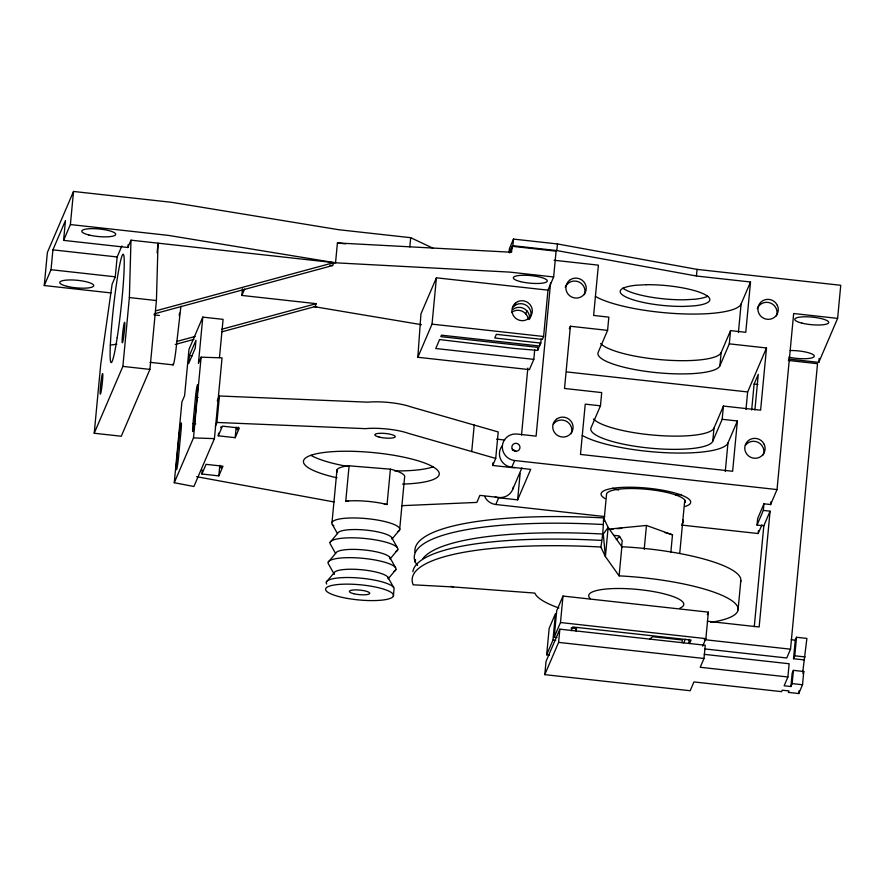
<?xml version="1.0" encoding="UTF-8"?>
<svg xmlns="http://www.w3.org/2000/svg" width="885" height="885" viewBox="0 0 885 885"><rect width="100%" height="100%" fill="white"/><g stroke="black" fill="none" stroke-linecap="round" stroke-linejoin="round"><path stroke-width="1.33" d="M158.039 243.154L156.424 300.557L149.919 369.388L121.267 436.239L94.219 433.241L122.871 366.39L129.376 297.559L130.98 240.167L335.537 262.812L509.694 272.104L553.645 276.972L556.079 251.163L512.127 246.295L509.572 252.247M534.706 349.774L533.81 359.365L529.407 369.62L417.831 357.274L420.95 313.876L436.416 277.813L547.992 290.158L553.645 276.972M621.602 547.439L622.199 540.68L619.168 535.89L613.969 535.348M110.979 292.924L44.25 285.534L47.381 252.446L73.521 191.459L171.568 202.311L338.667 229.713L410.684 237.689L432.92 248.176M44.25 285.534L51.031 269.704L52.912 249.847L65.479 220.531L63.598 240.377L127.838 247.49L130.98 240.167M63.598 240.377L70.391 224.547L73.521 191.459M94.219 433.241L100.724 364.41L112.129 284.14L115.271 276.817L117.152 256.96L121.864 245.964M127.838 247.49L128.093 244.846M157.121 252.789L157.906 244.537M179.235 315.812L179.478 313.168M202.798 317.118L198.417 363.447L201.116 357.164L222.058 357.883L214.424 438.628L193.903 486.496L174.268 482.723L181.901 401.989L184.6 395.695L188.981 349.376L202.798 317.118L223.086 319.363L219.48 357.518M189.379 355.648L188.627 363.591L195.231 348.203L195.972 340.26L189.379 355.648L192.089 355.947M192.996 423.561L195.496 397.088A10.233 0.708 -83.7 0 1 197.377 384.964A10.233 0.708 -83.7 0 1 197.388 392.686L194.877 419.158A10.233 0.708 -83.7 0 1 192.996 431.294A10.233 0.708 -83.7 0 1 192.996 423.561L195.707 423.86M174.268 482.723L193.483 437.909L201.116 357.164M201.913 474.006L206.061 464.337L222.965 466.207L218.816 475.887L201.913 474.006L202.289 470.046M215.32 426.205L216.925 422.455L219.436 395.982L367.917 402.177A30.864 6.892 5.4 0 1 411.193 406.967L498.222 431.957L495.722 458.43L492.713 465.466L511.641 467.557A13.64 13.264 23.2 0 0 515.181 467.501M218.285 435.818L222.434 426.139L239.337 428.008L235.189 437.688L218.285 435.818L218.54 433.163M218.816 475.887L219.823 465.289M221.836 331.831L314.994 306.597L316.255 303.666L241.87 295.435L242.501 288.82M235.189 437.688L236.195 427.09M512.127 246.295L511.563 252.247L337.417 242.955L335.537 262.812L168.438 235.399L70.391 224.547M332.008 522.438L336.975 469.913M348.513 501.364L345.758 501.142L349.099 465.82L390.407 469.172A34.095 7.611 5.4 0 1 404.589 477.391L399.622 529.927L391.922 539.098A27.28 6.095 5.4 0 0 367.386 530.248A27.28 6.095 5.4 0 0 337.827 533.113L330.127 542.295M409.81 246.948L410.684 237.689M345.758 501.142A34.095 7.611 5.4 0 1 387.066 504.494L390.407 469.172M393.371 596.103A34.095 7.611 5.4 0 0 345.371 584.144A34.095 7.611 5.4 0 0 339.928 596.844A34.095 7.611 5.4 0 0 393.371 596.103L393.991 589.487A34.095 7.611 5.4 0 0 358.89 577.994A34.095 7.611 5.4 0 0 326.709 584.023M417.831 357.274L432.035 324.142L436.416 277.813M417.554 565.46L415.297 562.307L415.541 559.663M471.727 451.538L474.227 425.065M509.03 252.59L509.406 248.619L513.488 239.083L557.45 243.95L697.059 269.383L840.75 285.291L837.619 318.39L818.769 362.363L788.557 359.022M509.804 252.856L512.869 245.709L513.488 239.083M492.713 465.466L492.956 462.822M521.508 435.033L527.836 368.083M495.235 496.927A13.64 13.264 23.2 0 0 498.697 497.757L517.636 499.859L520.137 473.387M533.81 359.365L435.752 348.513L439.591 339.563L513.377 348.347L537.637 350.416L537.892 347.694M537.637 350.416L538.899 347.484L440.841 336.632L441.471 335.172L539.518 346.024L539.784 343.325M539.518 346.024L540.779 343.092L541.166 339.01M540.779 343.092L494.792 338.004L496.363 334.331L542.35 339.42L543.611 336.488L547.992 290.158M550.558 283.078L536.1 436.15L517.161 434.048A13.64 13.264 23.2 0 0 502.381 445.786A13.64 13.264 23.2 0 0 514.661 460.521L777.03 489.571L793.668 313.522L837.619 318.39M554.076 260.245L598.382 265.157L593.625 315.447L608.836 317.14L607.586 330.37L598.16 352.363A61.375 13.706 5.4 0 0 653.362 372.297A61.375 13.706 5.4 0 0 719.881 365.837L721.131 352.595L730.556 330.614L745.767 332.295L750.524 281.994L696.429 276.009L556.82 250.566L557.45 243.95M607.586 330.37L570.394 326.255L564.519 388.471L601.711 392.586L600.461 405.817L591.036 427.809A61.375 13.706 5.4 0 0 646.238 447.744A61.375 13.706 5.4 0 0 712.746 441.283L722.171 419.291L723.421 406.06L760.613 410.175L766.498 347.96L729.306 343.845L719.881 365.837M787.893 676.981L784.132 685.786L790.891 686.528L792.141 673.297L793.403 670.365L803.779 671.505L802.529 684.747L798.757 693.541L788.38 692.391L789 690.931L782.24 690.178L781.61 691.65L693.94 681.937L690.167 690.731L544.784 674.647L546.034 661.405L559.862 629.158L705.245 645.242L703.995 658.484L700.223 667.279L787.893 676.981L789.143 663.75L704.217 654.347M546.664 654.789L549.165 628.317L555.448 613.659L552.948 640.132L546.664 654.789L549.408 655.088M556.908 637.499L554.209 637.2L556.709 610.727L562.993 596.059L708.376 612.154L705.876 638.627L702.646 646.172M544.784 674.647L558.612 642.388L559.862 629.158M554.209 637.2L560.493 622.531L562.993 596.059M576.246 631.215L576.5 628.571L571.091 627.963M710.622 622.354A102.295 22.833 5.4 0 0 726.198 597.32A102.295 22.833 5.4 0 0 620.153 575.914L619.102 575.869L605.395 556.554L600.838 547.007C602.707 537.295 603.271 527.792 603.592 517.88L589.764 517.238A225.055 50.246 5.4 0 0 415.01 552.439M604.012 521.121L606.601 493.741A39.615 8.839 5.4 0 1 649.535 489.571A39.615 8.839 5.4 0 1 685.167 502.437M619.102 575.869L621.856 546.742L608.15 527.438L603.592 517.88M644.214 549.275L646.459 525.458L608.692 529.119M696.429 276.009L697.059 269.383M670.863 552.052L672.489 534.85L646.459 525.458M679.769 553.025L684.769 500.08M682.036 642.632L682.28 639.977L652.699 636.702L649.535 639.224M688.829 643.284L689.205 639.313M712.746 441.283L713.996 428.052L723.421 406.06M729.306 343.845L730.556 330.614M725.269 471.517L727.968 442.976L737.393 420.983L722.171 419.291M738.4 332.539L741.099 303.986L750.524 281.994M737.393 420.983L732.636 471.274L580.483 454.436L585.239 404.135L600.461 405.817M745.989 409.523L747.648 391.944L766.498 347.96M751.675 409.998L754.12 384.057L758.268 374.377L754.916 409.877M738.068 609.831L740.822 580.715M757.04 525.082L763.324 510.424L770.094 511.165L763.81 525.834L757.04 525.082L757.671 518.466L763.954 503.797L770.713 504.55L770.979 501.795M681.538 525.07L758.179 533.544L758.434 530.801M763.324 510.424L763.954 503.797M754.274 626.657L763.81 525.834M770.094 511.165L759.142 626.989L707.336 621.259M704.637 648.893L786.754 657.986L790.526 649.192L817.519 363.68L788.358 360.449M818.769 362.363L819.145 358.392M803.89 659.878L793.513 658.728L795.272 640.198L796.522 637.266L806.899 638.417L802.772 671.792M790.891 686.528L792.141 683.596L793.403 670.365M793.513 658.728L794.774 655.796L796.522 637.266M798.757 693.541L799.011 690.82M241.87 295.435L244.592 289.085M217.29 400.982L219.436 395.982M154.267 313.843L332.594 265.555L333.844 262.624L155.517 310.912M514.616 305.679L515.878 302.736M525.657 313.81L526.918 310.878M569.32 328.766L570.394 326.255M484.726 496.596A13.64 13.264 23.2 0 0 495.81 504.505L498.697 497.757M517.636 499.859L530.701 469.36L511.773 467.269L514.661 460.521M512.813 489.106L521.896 467.922M571.135 630.728L572.75 626.967L691.096 640.065L689.581 643.583M575.659 630.518L576.5 628.571M683.685 642.897L685.3 639.125M707.303 614.666L708.376 612.154M758.179 533.544L761.952 524.75M770.558 504.649L777.03 489.571M802.938 673.463L803.779 671.505M603.293 534.053L608.15 527.438L605.395 556.554L603.293 534.053A218.241 48.719 5.4 0 0 422.93 558.59M328.247 562.152L335.957 552.97A27.28 6.095 5.4 0 1 365.516 550.094A27.28 6.095 5.4 0 1 390.053 558.955L397.752 549.773M326.377 581.998L334.076 572.827A27.28 6.095 5.4 0 1 363.635 569.951A27.28 6.095 5.4 0 1 388.172 578.812L395.872 569.63M553.346 424.07L555.149 422.2A10.233 9.945 23.2 0 1 571.212 433.661M616.248 539.607L618.903 537.129L620.208 537.228M176.513 341.51L195.154 336.466M221.77 329.253L316.255 303.666M175.263 344.442L193.892 339.397M110.326 345.117L116.853 344.188M401.768 505.678L476.871 502.415L479.891 495.368L498.819 497.47A13.64 13.264 23.2 0 0 513.444 486.872M193.483 437.909L214.424 438.628M216.925 422.455L365.416 428.65A30.864 6.892 5.4 0 1 408.693 433.44L495.722 458.43M621.856 546.742L622.907 546.797A102.295 22.833 5.4 0 1 740.435 582.12M558.9 607.984A102.295 22.833 5.4 0 1 534.85 593.094L453.562 586.976L413.173 584.808A225.055 50.246 5.4 0 1 600.838 547.007M313.943 306.619L421.448 324.684M384.311 504.273L387.066 504.494M512.869 245.709L556.82 250.566M337.417 242.955L345.57 243.851M329.884 265.257L332.594 265.555M52.912 249.847L117.152 256.96M51.031 269.704L115.271 276.817M314.994 306.597L316.686 306.785M432.035 324.142L543.611 336.488M129.376 297.559L156.424 300.557M153.979 314.872L159.388 315.469M754.12 384.057L757.925 384.477M566.632 371.91L747.648 391.944M150.063 362.33L173.051 364.874M122.871 366.39L149.919 369.388M195.496 397.088L198.207 397.387M496.562 439.137L504.682 440.044M495.81 504.505L604.709 516.563M791.212 639.755L795.272 640.198M560.493 622.531L705.876 638.627M704.228 639.634L790.526 649.192M794.774 655.796L805.151 656.947M552.948 640.132L555.647 640.43M558.612 642.388L703.995 658.484M792.141 683.596L802.529 684.747M196.592 476.694L333.999 501.95M450.908 586.39L453.562 586.976M391.657 537.483L397.409 547.749M389.776 557.34L395.529 567.606M387.895 577.197L393.659 587.463M332.34 524.462L337.462 533.589M335.581 553.446L330.47 544.319A34.095 7.611 5.4 0 1 367.076 538.711A34.095 7.611 5.4 0 1 395.783 551.543M334.342 574.442L328.589 564.176A34.095 7.611 5.4 0 1 365.206 558.557A34.095 7.611 5.4 0 1 393.902 571.4M512.791 309.496A10.233 9.945 23.2 0 1 525.181 309.263L527.139 311.077A10.233 9.945 23.2 0 1 529.44 318.423M511.541 312.427A10.233 9.945 23.2 0 1 523.931 312.206L525.878 314.009A10.233 9.945 23.2 0 1 528.091 318.755M512.559 307.703A10.233 9.945 23.2 0 1 514.362 305.823L516.619 304.484A10.233 9.945 23.2 0 1 529.186 319.573M727.968 442.976A76.73 17.125 5.4 0 1 664.469 452.644A76.73 17.125 5.4 0 1 582.23 435.365M745.391 445.332A10.233 9.945 23.2 0 1 761.542 445.044L762.958 447.279A10.233 9.945 23.2 0 1 763.257 454.923M741.099 303.986A76.73 17.125 5.4 0 1 677.6 313.655A76.73 17.125 5.4 0 1 595.373 296.375M707.69 296.221A45.013 10.045 5.4 0 1 694.283 299.285L684.382 299.794A45.013 10.045 5.4 0 1 622.83 288.09M757.283 308.633A10.233 9.945 23.2 0 1 774.674 306.055L776.09 308.29A10.233 9.945 23.2 0 1 776.399 315.934M565.238 287.371A10.233 9.945 23.2 0 1 566.489 285.092L568.292 283.211A10.233 9.945 23.2 0 1 584.354 294.683M790.205 350.504A17.047 3.805 5.4 0 1 814.255 356.323A17.047 3.805 5.4 0 1 788.734 357.142M511.773 467.269A13.64 13.264 23.2 0 1 501.928 446.117M605.163 498.642A45.013 10.045 5.4 0 1 647.698 488.166A45.013 10.045 5.4 0 1 684.968 506.53M681.317 494.449A45.013 10.045 5.4 0 1 675.764 495.18M618.582 490.058A45.013 10.045 5.4 0 1 612.641 488.199M713.996 428.052A61.375 13.706 5.4 0 1 657.068 435.398A61.375 13.706 5.4 0 1 593.514 418.981M721.131 352.595A61.375 13.706 5.4 0 1 664.204 359.952A61.375 13.706 5.4 0 1 600.638 343.524M512.327 450.078A4.093 3.982 23.2 0 1 516.154 451.538M180.861 306.254A27.28 1.903 -83.7 0 1 180.606 308.987L176.082 348.679A17.047 1.184 -83.7 0 1 172.829 364.1M337.307 471.937A34.095 7.611 5.4 0 1 349.099 465.82M333.844 525.889A34.095 7.611 5.4 0 1 365.992 518.555A34.095 7.611 5.4 0 1 397.664 531.697M513.267 450.354A4.093 3.982 23.2 0 1 515.247 451.107M337.063 477.812A68.2 15.222 5.4 0 1 320.149 453.054A68.2 15.222 5.4 0 1 424.745 463.043A68.2 15.222 5.4 0 1 402.598 484.073M433.252 466.782A68.2 15.222 5.4 0 1 394.633 470.897M347.65 466.439A68.2 15.222 5.4 0 1 310.889 455.31M220.951 426.758A10.233 0.708 -83.7 0 1 220.675 427.665M221.482 466.826A10.233 0.708 -83.7 0 1 220.819 466.384M238.176 427.112A10.233 0.708 -83.7 0 1 237.191 428.185M682.888 519.938A39.615 8.839 5.4 0 1 682.058 523.699M610.96 529.551A39.615 8.839 5.4 0 1 613.194 529.164M616.933 528.699A39.615 8.839 5.4 0 1 621.746 528.356M664.934 532.593A39.615 8.839 5.4 0 1 672.489 534.85M590.35 598.68A47.735 10.653 5.4 0 1 639.656 589.642A47.735 10.653 5.4 0 1 679.912 608.161M412.864 571.776A225.055 50.246 5.4 0 1 601.468 540.392M415.297 562.307A225.055 50.246 5.4 0 1 602.962 524.506M179.124 435.287L176.624 461.76A10.233 0.708 -83.7 0 0 176.624 469.492A10.233 0.708 -83.7 0 0 178.505 457.357L181.016 430.884A10.233 0.708 -83.7 0 0 181.005 423.163A10.233 0.708 -83.7 0 0 179.124 435.287M569.542 280.279L567.739 282.16A10.233 9.945 23.2 0 0 582.562 295.911L584.365 294.03A10.233 9.945 23.2 0 0 569.542 280.279M556.411 419.269L554.596 421.138A10.233 9.945 23.2 0 0 569.42 434.889L571.234 433.019A10.233 9.945 23.2 0 0 556.411 419.269M517.869 301.553L515.623 302.891A10.233 9.945 23.2 0 0 526.387 319.861L528.644 318.523A10.233 9.945 23.2 0 0 517.869 301.553M646.304 284.716L636.403 285.224A45.013 10.045 5.4 0 0 627.1 297.537A45.013 10.045 5.4 0 0 683.751 306.409L693.652 305.9A45.013 10.045 5.4 0 0 702.956 293.599A45.013 10.045 5.4 0 0 646.304 284.716M777.351 305.358L775.935 303.124A10.233 9.945 23.2 0 0 758.843 313.345L760.259 315.58A10.233 9.945 23.2 0 0 777.351 305.358M764.209 444.347L762.793 442.113A10.233 9.945 23.2 0 0 745.701 452.323L747.128 454.558A10.233 9.945 23.2 0 0 764.209 444.347M123.491 337.926A10.233 0.708 -83.7 0 0 124.63 322.306A10.233 0.708 -83.7 0 0 122.329 337.163A10.233 0.708 -83.7 0 0 123.491 337.926M520.491 281.618A17.047 3.805 5.4 0 0 547.207 281.242A17.047 3.805 5.4 0 0 523.212 275.268A17.047 3.805 5.4 0 0 520.491 281.618M66.939 286.309A17.047 3.805 5.4 0 0 93.655 285.932A17.047 3.805 5.4 0 0 69.661 279.959A17.047 3.805 5.4 0 0 66.939 286.309M88.931 234.99A17.047 3.805 5.4 0 0 115.647 234.625A17.047 3.805 5.4 0 0 91.653 228.651A17.047 3.805 5.4 0 0 88.931 234.99M117.196 337.627A54.56 3.805 -83.7 0 0 123.314 254.305A54.56 3.805 -83.7 0 0 111.034 333.512A54.56 3.805 -83.7 0 0 117.196 337.627M101.498 389.245A10.233 0.708 -83.7 0 0 102.638 373.614A10.233 0.708 -83.7 0 0 100.337 388.471A10.233 0.708 -83.7 0 0 101.498 389.245M801.943 323.136A17.047 3.805 5.4 0 0 828.659 322.771A17.047 3.805 5.4 0 0 804.664 316.786A17.047 3.805 5.4 0 0 801.943 323.136M512.205 448.883A4.093 3.982 23.2 0 0 519.241 449.657A4.093 3.982 23.2 0 0 516.287 443.319A4.093 3.982 23.2 0 0 512.205 448.883M353.668 593.702A10.233 2.279 5.4 0 0 369.698 593.492A10.233 2.279 5.4 0 0 355.305 589.897A10.233 2.279 5.4 0 0 353.668 593.702M379.156 437.079A10.233 2.279 5.4 0 0 395.186 436.858A10.233 2.279 5.4 0 0 380.782 433.274A10.233 2.279 5.4 0 0 379.156 437.079"/></g></svg>
